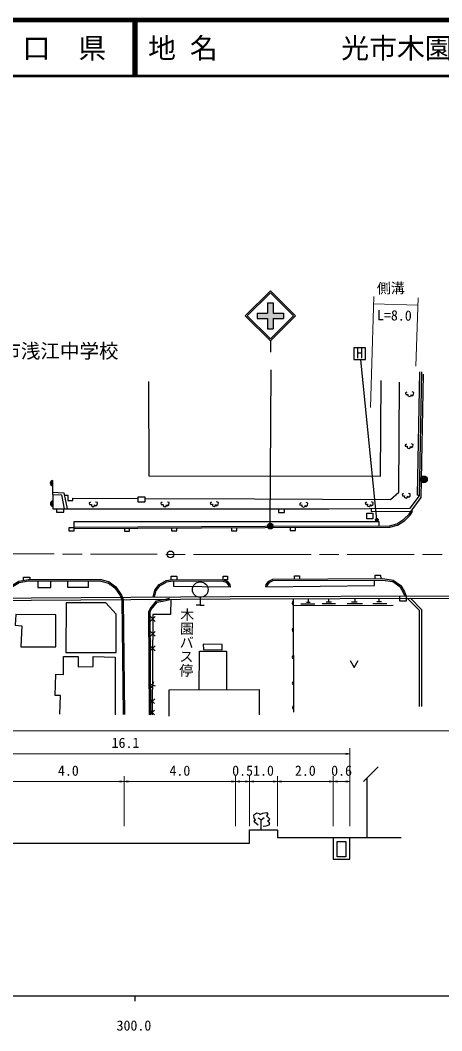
# Model space of a CAD drawing. Units: millimetres at full size, sheet at 1:1000, with parts at other scales. Extents: x -21873655 to 680000, y -224376979 to 380000.
# Drawn here: x 347452 to 423059, y 198715 to 380000 of the extents above; entities that cross this region are included whole.
import ezdxf
from ezdxf.enums import TextEntityAlignment as Align

# ---------------------------------------------------------------- set-up
doc = ezdxf.new("R2010")
doc.units = ezdxf.units.MM
doc.header["$LTSCALE"] = 1000
doc.linetypes.add('CHAIN', pattern=[18.5, 12, -1.5, 3.5, -1.5])
for name, color, linetype, lineweight in [('M-BGD', 7, 'Continuous', 25), ('M-BGD-EXST', 7, 'Continuous', 25), ('M-BMK', 2, 'CHAIN', 13), ('M-BMK-SRVR', 3, 'Continuous', 25), ('M-STR-HTXT', 7, 'Continuous', 13), ('M-STR-STRC', 7, 'Continuous', 25), ('M-TTL', 2, 'Continuous', 140), ('M-TTL-BAND', 7, 'Continuous', 25), ('M-TTL-LINE', 7, 'Continuous', 50)]:
    doc.layers.add(name, color=color, linetype=linetype, lineweight=lineweight)
doc.layers.add('M-BMK-HTXT', color=7, linetype='Continuous')
doc.layers.add('M-TTL-TXT', color=7, linetype='Continuous')
doc.styles.add('@ＭＳ ゴシック', font='')
doc.styles.add('ＭＳ ゴシック', font='')
doc.styles.get('@ＭＳ ゴシック').set_extended_font_data('@MS Gothic')
doc.styles.get('ＭＳ ゴシック').set_extended_font_data('MS Gothic')

# ---------------------------------------------------------------- blocks, each defined once
blk = doc.blocks.new('open_arrow')
at = {"color": 0, "linetype": 'Continuous', "lineweight": -2}
blk.add_lwpolyline([(7.5, 1.25), (0, 0), (7.5, -1.25)], dxfattribs=at)

msp = doc.modelspace()

# ---------------------------------------------------------------- hatches: boundary and pattern name
at = {"layer": 'M-BGD'}
for points in [[(353257, 297456, 0.82183), (353262, 296465)], [(420464, 297634, 0.41421), (419864, 298234, 0.41421), (419264, 297634, 1)], [(353278, 293772, 0.82183), (353284, 292781)], [(396471, 275761, 0.84072), (396472, 275135)], [(396484, 270933, 0.84072), (396486, 270307)], [(396497, 266050, 0.84072), (396499, 265425)], [(396510, 261383, 0.84072), (396511, 260757)], [(396521, 257030, 0.84072), (396523, 256404)]]:
    msp.add_hatch(color=256, dxfattribs=at).paths.add_polyline_path(points)
at = {"layer": 'M-BGD-EXST'}
msp.add_hatch(color=256, dxfattribs=at).paths.add_polyline_path([(411647, 290400, 0.41421), (411397, 290650, 0.41421), (411147, 290400, 1)])
at = {"layer": 'M-STR-STRC'}
for points in [[(389961, 327470), (391822, 327470), (391822, 329330), (392822, 329329), (392822, 327470), (394681, 327470), (394681, 326470), (392821, 326470), (392821, 324609), (391821, 324610), (391821, 326470), (389961, 326470)], [(392803, 289230, 0.41421), (392303, 289730, 0.41421), (391803, 289230, 1)]]:
    msp.add_hatch(color=256, dxfattribs=at).paths.add_polyline_path(points)

# ---------------------------------------------------------------- linework, layer by layer
at = {"layer": 'M-BGD'}
for p, q in [((417837, 291857), (417634, 292004)), ((379734, 276447), (379734, 275047)), ((396525, 255862), (396470, 276238)), ((398824, 275610), (399474, 275610)), ((399149, 275610), (399147, 276246)), ((402352, 275652), (403251, 275652)), ((402802, 275652), (402802, 276108)), ((406888, 275683), (407876, 275683)), ((407524, 275683), (407522, 276268)), ((411420, 275713), (412242, 275713)), ((411831, 275713), (411829, 276280)), ((379734, 275047), (379034, 275047)), ((379734, 275047), (380434, 275047)), ((396473, 275035), (414340, 275060)), ((397800, 275292), (400263, 275292)), ((401619, 275361), (404026, 275361)), ((406114, 275370), (408826, 275370)), ((410676, 275380), (413182, 275380)), ((370817, 272174), (371668, 273014)), ((370827, 273012), (371663, 272165)), ((370800, 269528), (371651, 270369)), ((370810, 270366), (371646, 269520)), ((370783, 266903), (371634, 267743)), ((370793, 267741), (371629, 266895)), ((371385, 261304), (370942, 260193)), ((371712, 260532), (370607, 260973)), ((371569, 258235), (370718, 257395)), ((371559, 257397), (370724, 258243)), ((371556, 256260), (370705, 255420)), ((371546, 255422), (370711, 256269)), ((409033, 243416), (411645, 246091)), ((409688, 233416), (409688, 244087)), ((390637, 236545), (391198, 236966)), ((404317, 232659), (405880, 232659)), ((404317, 229938), (404317, 232659)), ((405880, 232659), (405880, 229938)), ((405880, 229938), (404317, 229938))]:
    msp.add_line(p, q, dxfattribs=at)
for points in [[(353257, 297456), (353287, 292358), (402807, 292326), (417386, 292454), (419046, 294693), (419455, 316950)], [(410379, 292393), (410369, 291889), (417560, 291902), (419368, 294387), (419790, 316486)], [(419046, 294693), (418697, 294779), (419102, 316897)], [(369785, 294215), (389495, 294115), (413866, 294006), (415359, 295309), (415486, 315091)], [(370471, 315204), (370537, 298241), (412088, 298225), (412216, 315394)], [(416812, 313281), (416575, 313145), (416617, 312874), (416973, 312883), (416948, 312620), (417262, 312493), (417541, 312637), (417541, 312815), (417677, 312628), (417991, 312832), (418025, 313221), (417719, 313323)], [(416715, 303973), (416477, 303837), (416520, 303566), (416876, 303575), (416850, 303312), (417164, 303185), (417444, 303329), (417444, 303507), (417579, 303320), (417893, 303524), (417927, 303913), (417622, 304015)], [(353269, 295320), (355292, 295205), (355870, 292356)], [(353272, 294907), (354831, 294859), (355326, 292357)], [(355374, 294799), (355962, 294824), (356009, 293853), (356899, 293841), (356911, 294280), (368584, 294221)], [(416199, 295074), (415961, 294939), (416004, 294668), (416360, 294676), (416334, 294413), (416648, 294286), (416928, 294430), (416928, 294608), (417063, 294422), (417377, 294625), (417411, 295015), (417106, 295117)], [(353965, 292358), (353965, 291747), (355247, 291747), (355247, 292357)], [(357125, 289074), (391362, 289227), (413684, 289316), (415015, 289676), (416275, 290465), (417191, 291404), (417560, 291902)], [(360071, 293522), (359834, 293387), (359876, 293116), (360232, 293124), (360207, 292861), (360521, 292734), (360800, 292878), (360800, 293056), (360936, 292870), (361250, 293073), (361284, 293463), (360978, 293565)], [(372932, 293522), (372694, 293387), (372737, 293116), (373093, 293124), (373067, 292861), (373381, 292734), (373661, 292878), (373661, 293056), (373796, 292870), (374110, 293073), (374144, 293463), (373839, 293565)], [(381772, 293566), (381535, 293430), (381577, 293159), (381933, 293167), (381908, 292905), (382222, 292777), (382502, 292922), (382502, 293099), (382637, 292913), (382951, 293116), (382985, 293506), (382680, 293608)], [(393750, 292332), (393750, 291698), (394849, 291698), (394850, 292331)], [(397816, 293437), (397578, 293301), (397621, 293030), (397977, 293038), (397951, 292776), (398265, 292649), (398545, 292793), (398545, 292971), (398680, 292784), (398994, 292987), (399028, 293377), (398723, 293479)], [(409558, 293566), (409320, 293430), (409363, 293159), (409719, 293167), (409693, 292905), (410007, 292777), (410287, 292922), (410287, 293099), (410422, 292913), (410736, 293116), (410770, 293506), (410465, 293608)], [(357126, 288824), (357125, 289074), (357125, 290103), (411745, 290103), (411749, 289308)], [(357126, 288824), (391363, 288977), (413717, 289066), (415116, 289444), (416433, 290269), (417382, 291241), (417837, 291857)], [(357125, 288949), (356149, 288949), (356149, 288382), (357117, 288382), (357126, 288824)], [(366180, 288864), (366180, 288335), (367080, 288335), (367077, 288868)], [(374607, 288902), (374607, 288388), (375533, 288388), (375531, 288906)], [(385323, 288950), (385323, 288424), (386320, 288424), (386318, 288954)], [(395871, 288995), (395871, 288475), (396850, 288475), (396848, 288999)], [(343872, 256780), (344345, 275708), (344838, 277374), (345837, 278558), (347203, 279380), (348924, 279690), (361954, 279648), (363397, 279244), (364628, 278364), (365631, 276887), (365930, 276079), (366144, 255433)], [(344122, 256774), (344594, 275669), (345062, 277253), (346002, 278365), (347292, 279142), (348946, 279440), (361919, 279398), (363287, 279015), (364447, 278187), (365407, 276772), (365681, 276033), (365894, 255430)], [(348063, 279535), (348063, 280080), (349183, 280080), (349181, 279689)], [(350604, 279434), (350604, 278241), (352945, 278241), (352949, 279427)], [(355927, 279417), (355927, 278289), (359689, 278289), (359693, 279405)], [(371284, 276510), (371620, 277784), (372396, 278773), (373619, 279485), (374825, 279660), (383857, 279637), (384541, 279396), (385036, 278767), (385090, 278272)], [(371543, 276512), (371848, 277671), (372563, 278581), (373703, 279245), (374842, 279410), (383814, 279387), (384389, 279184), (384795, 278669), (384838, 278275)], [(374543, 279619), (374543, 280285), (375547, 280285), (375545, 279658)], [(385090, 278272), (375028, 278416), (375031, 279410)], [(383857, 279637), (383857, 280260), (384639, 280260), (384639, 279593), (384002, 279586)], [(391484, 278341), (391581, 278777), (392065, 279385), (392743, 279752), (412459, 279821), (414363, 279560), (415714, 278578), (416374, 277458), (416674, 276693)], [(391484, 278341), (410992, 278580), (410989, 279566)], [(391741, 278344), (391812, 278666), (392229, 279190), (392806, 279502), (412442, 279571), (414266, 279321), (415525, 278406), (416148, 277348), (416406, 276692)], [(396651, 279765), (396651, 280327), (397515, 280327), (397517, 279768)], [(411128, 279816), (411128, 280439), (412096, 280439), (412099, 279820)], [(104687, 270974), (104687, 271590), (106327, 272503), (119340, 275196), (143394, 275511), (176060, 275912), (222104, 276478), (265716, 276852), (310467, 276765), (340209, 276450), (340516, 276293), (385082, 276608), (424752, 276715), (425224, 275921), (425862, 276783), (471550, 276785), (545432, 276706), (574025, 276837)], [(105403, 270549), (105422, 271542), (106468, 272124), (119383, 274796), (143399, 275111), (176064, 275512), (222109, 276078), (265718, 276452), (310465, 276365), (340111, 276051), (340421, 275892), (385084, 276208), (424525, 276314), (425188, 275200), (426064, 276383), (471550, 276385), (545433, 276306), (574027, 276437)], [(370614, 255373), (370534, 273908), (370742, 274394), (371896, 275850), (373509, 276164), (374218, 276322)], [(370864, 255374), (370785, 273858), (370959, 274265), (372035, 275622), (373560, 275919), (374272, 276077)], [(374466, 276133), (374433, 273369), (371246, 273369), (371129, 255397)], [(415470, 276690), (415470, 275858), (416715, 275858), (416713, 276693)], [(416862, 276294), (419006, 274147), (418998, 256869)], [(417426, 276295), (419406, 274312), (419398, 256869)], [(379566, 259895), (379612, 266807), (384438, 266830), (384477, 259923)], [(354582, 255527), (354649, 258832), (353743, 258855), (353811, 262680), (355238, 262635), (355217, 265855), (357845, 265855), (357868, 263999), (360518, 264044), (360541, 265833), (364460, 265742), (364505, 255397)], [(406636, 265151), (407352, 263856), (408068, 265151)], [(374169, 255147), (374169, 259865), (390330, 259956), (390330, 255419)], [(390127, 235615), (389446, 236165), (389436, 236405), (389676, 236545), (389396, 236866), (389346, 237426), (389917, 237786), (390377, 237676), (390437, 237536), (390987, 237756), (391598, 237856), (391888, 237596), (391648, 237256), (392168, 236725), (392058, 236405), (391808, 236355), (392188, 236005), (392028, 235595), (391528, 235424), (390998, 235384)], [(390647, 234747), (390637, 236545), (390147, 236886)], [(343590, 232397), (388590, 232397), (388590, 234747), (393590, 234747), (393590, 233416), (415780, 233416)], [(403590, 233416), (403590, 229493), (406590, 229493), (406590, 233416)]]:
    msp.add_lwpolyline(points, dxfattribs=at)
for points in [[(368584, 294500), (369785, 294500), (369785, 293532), (368584, 293532)], [(409612, 291561), (410702, 291561), (410702, 290546), (409612, 290546)], [(355722, 275501), (355608, 266593), (364636, 266593), (364674, 273454), (362815, 275501)], [(347759, 271380), (347573, 267594), (353846, 267594), (353815, 273305), (346669, 273389), (346541, 271467)], [(380291, 268051), (380307, 267095), (383666, 267072), (383674, 268036)]]:
    msp.add_lwpolyline(points, close=True, dxfattribs=at)
for centre, radius in [((419864, 297634), 600), ((379734, 277847), 1400)]:
    msp.add_circle(centre, radius, dxfattribs=at)
for centre, radius, start, end in [((353357, 296961), 505, 101.50843, 259.16662), ((353379, 293277), 505, 101.50843, 259.16662), ((396526, 275449), 318, 100.04623, 260.26396), ((396539, 270620), 318, 100.04623, 260.26396), ((396552, 265738), 318, 100.04623, 260.26396), ((396565, 261071), 318, 100.04623, 260.26396), ((396577, 256717), 318, 100.04623, 260.26396)]:
    msp.add_arc(centre, radius, start, end, dxfattribs=at)
at = {"layer": 'M-BGD-EXST'}
for p, q in [((409377, 321207), (407277, 321207)), ((407277, 321207), (407277, 319107)), ((409377, 319107), (409377, 321207)), ((407277, 319107), (409377, 319107)), ((411397, 290400), (408514, 319107))]:
    msp.add_line(p, q, dxfattribs=at)
msp.add_circle((411397, 290400), 250, dxfattribs=at)
at = {"layer": 'M-BMK'}
msp.add_lwpolyline([(191704, 283266), (233446, 283679), (283999, 284368), (341542, 284289), (387610, 284135), (460317, 284133)], dxfattribs=at)
at = {"layer": 'M-BMK-SRVR'}
msp.add_circle((374402, 284179), 600, dxfattribs=at)
at = {"layer": 'M-STR-HTXT'}
for p, q in [((410852, 330465), (410257, 310552)), ((418416, 317914), (418805, 330182)), ((410812, 329125), (418763, 328873)), ((290800, 252539), (574360, 252533)), ((326090, 248416), (406590, 248416)), ((406590, 235416), (406590, 249416)), ((346090, 243416), (366090, 243416)), ((366090, 235416), (366090, 244416)), ((366090, 235416), (366090, 244416)), ((366090, 243416), (386090, 243416)), ((386090, 235416), (386090, 244416)), ((386090, 235416), (386090, 244416)), ((386090, 243416), (388590, 243416)), ((388590, 235416), (388590, 244416)), ((388590, 235416), (388590, 244416)), ((388590, 243416), (393590, 243416)), ((393590, 235416), (393590, 244416)), ((393590, 235416), (393590, 244416)), ((393590, 243416), (403590, 243416)), ((403590, 235416), (403590, 244416)), ((403590, 235416), (403590, 244416)), ((403590, 243416), (406590, 243416)), ((406590, 235416), (406590, 244416))]:
    msp.add_line(p, q, dxfattribs=at)
at = {"layer": 'M-STR-STRC'}
for p, q in [((387821, 326970), (392321, 331470)), ((388174, 326970), (392321, 331116)), ((396821, 326969), (392321, 331470)), ((396467, 326969), (392321, 331116)), ((391822, 329330), (392822, 329329)), ((391822, 329330), (391822, 327470)), ((392822, 329329), (392822, 327470)), ((387821, 326970), (392321, 322469)), ((388174, 326970), (392321, 322823)), ((389961, 327470), (389961, 326470)), ((389961, 327470), (391822, 327470)), ((389961, 326470), (391821, 326470)), ((391821, 326470), (391821, 324610)), ((392321, 322823), (396467, 326969)), ((392321, 322469), (396821, 326969)), ((392821, 326470), (394681, 326470)), ((392821, 326470), (392821, 324609)), ((392822, 327470), (394681, 327470)), ((394681, 327470), (394681, 326470)), ((391821, 324610), (392821, 324609)), ((392321, 322469), (392321, 320469)), ((392303, 289230), (392485, 317254))]:
    msp.add_line(p, q, dxfattribs=at)
msp.add_circle((392303, 289230), 500, dxfattribs=at)
at = {"layer": 'M-TTL'}
msp.add_line((680000, 380000), (40000, 380000), dxfattribs=at)
at = {"layer": 'M-TTL-BAND'}
for p, q in [((40000, 205000), (579000, 205000)), ((368000, 205000), (368000, 204000))]:
    msp.add_line(p, q, dxfattribs=at)
at = {"layer": 'M-TTL-LINE'}
for p, q in [((367750, 380000), (367750, 370000)), ((368250, 380000), (368250, 370000)), ((40000, 370000), (680000, 370000))]:
    msp.add_line(p, q, dxfattribs=at)

# ---------------------------------------------------------------- block references
at = {"layer": 'M-STR-HTXT', "xscale": 100, "yscale": 100, "rotation": 180}
for p in [(406590, 248416), (366090, 243416), (386090, 243416), (388590, 243416), (393590, 243416), (403590, 243416), (406590, 243416)]:
    msp.add_blockref('open_arrow', p, dxfattribs=at)
at = {"layer": 'M-STR-HTXT', "xscale": 100, "yscale": 100}
for p in [(366090, 243416), (386090, 243416), (388590, 243416), (393590, 243416), (403590, 243416)]:
    msp.add_blockref('open_arrow', p, dxfattribs=at)

# ---------------------------------------------------------------- texts
at = {"layer": 'M-BGD-EXST', "style": 'ＭＳ ゴシック'}
msp.add_text('H', height=1833, dxfattribs=at).set_placement((407730, 318799), align=Align.BOTTOM_LEFT)
at = {"layer": 'M-BMK-HTXT', "style": 'ＭＳ ゴシック'}
msp.add_text('光市浅江中学校', height=2566, dxfattribs=at).set_placement((340570, 318604), align=Align.BOTTOM_LEFT)
at = {"layer": 'M-BMK-HTXT', "style": '@ＭＳ ゴシック'}
msp.add_text('木園バス停', height=1833, rotation=268.97, dxfattribs=at).set_placement((375931, 274655), align=Align.BOTTOM_LEFT)
at = {"layer": 'M-STR-HTXT', "style": 'ＭＳ ゴシック'}
for s, rotation, p in [('側溝', 0.855, (411437, 330426)), ('L=8.0', 358.983, (411417, 325647))]:
    msp.add_text(s, height=1833, rotation=rotation, dxfattribs=at).set_placement(p, align=Align.BOTTOM_LEFT)
for s, p in [('16.1', (363840, 248916)), ('4.0', (354215, 243916)), ('4.0', (374215, 243916)), ('0.5', (385465, 243916)), ('1.0', (389215, 243916)), ('2.0', (396715, 243916)), ('0.6', (403215, 243916))]:
    msp.add_text(s, height=1833, dxfattribs=at).set_placement(p, align=Align.BOTTOM_LEFT)
at = {"layer": 'M-TTL-BAND', "style": 'ＭＳ ゴシック'}
msp.add_text('300.0', height=1833, dxfattribs=at).set_placement((367844, 198195), align=Align.BOTTOM_CENTER)
at = {"layer": 'M-TTL-TXT', "style": 'ＭＳ ゴシック'}
msp.add_text('山\u3000口\u3000県', height=3666, dxfattribs=at).set_placement((350375, 375000), align=Align.MIDDLE_CENTER)
for s, p in [('地 名', (370380, 375000)), ('光市木園一丁目', (405024, 375000))]:
    msp.add_text(s, height=3666, dxfattribs=at).set_placement(p, align=Align.MIDDLE_LEFT)

doc.saveas('drawing.dxf')
